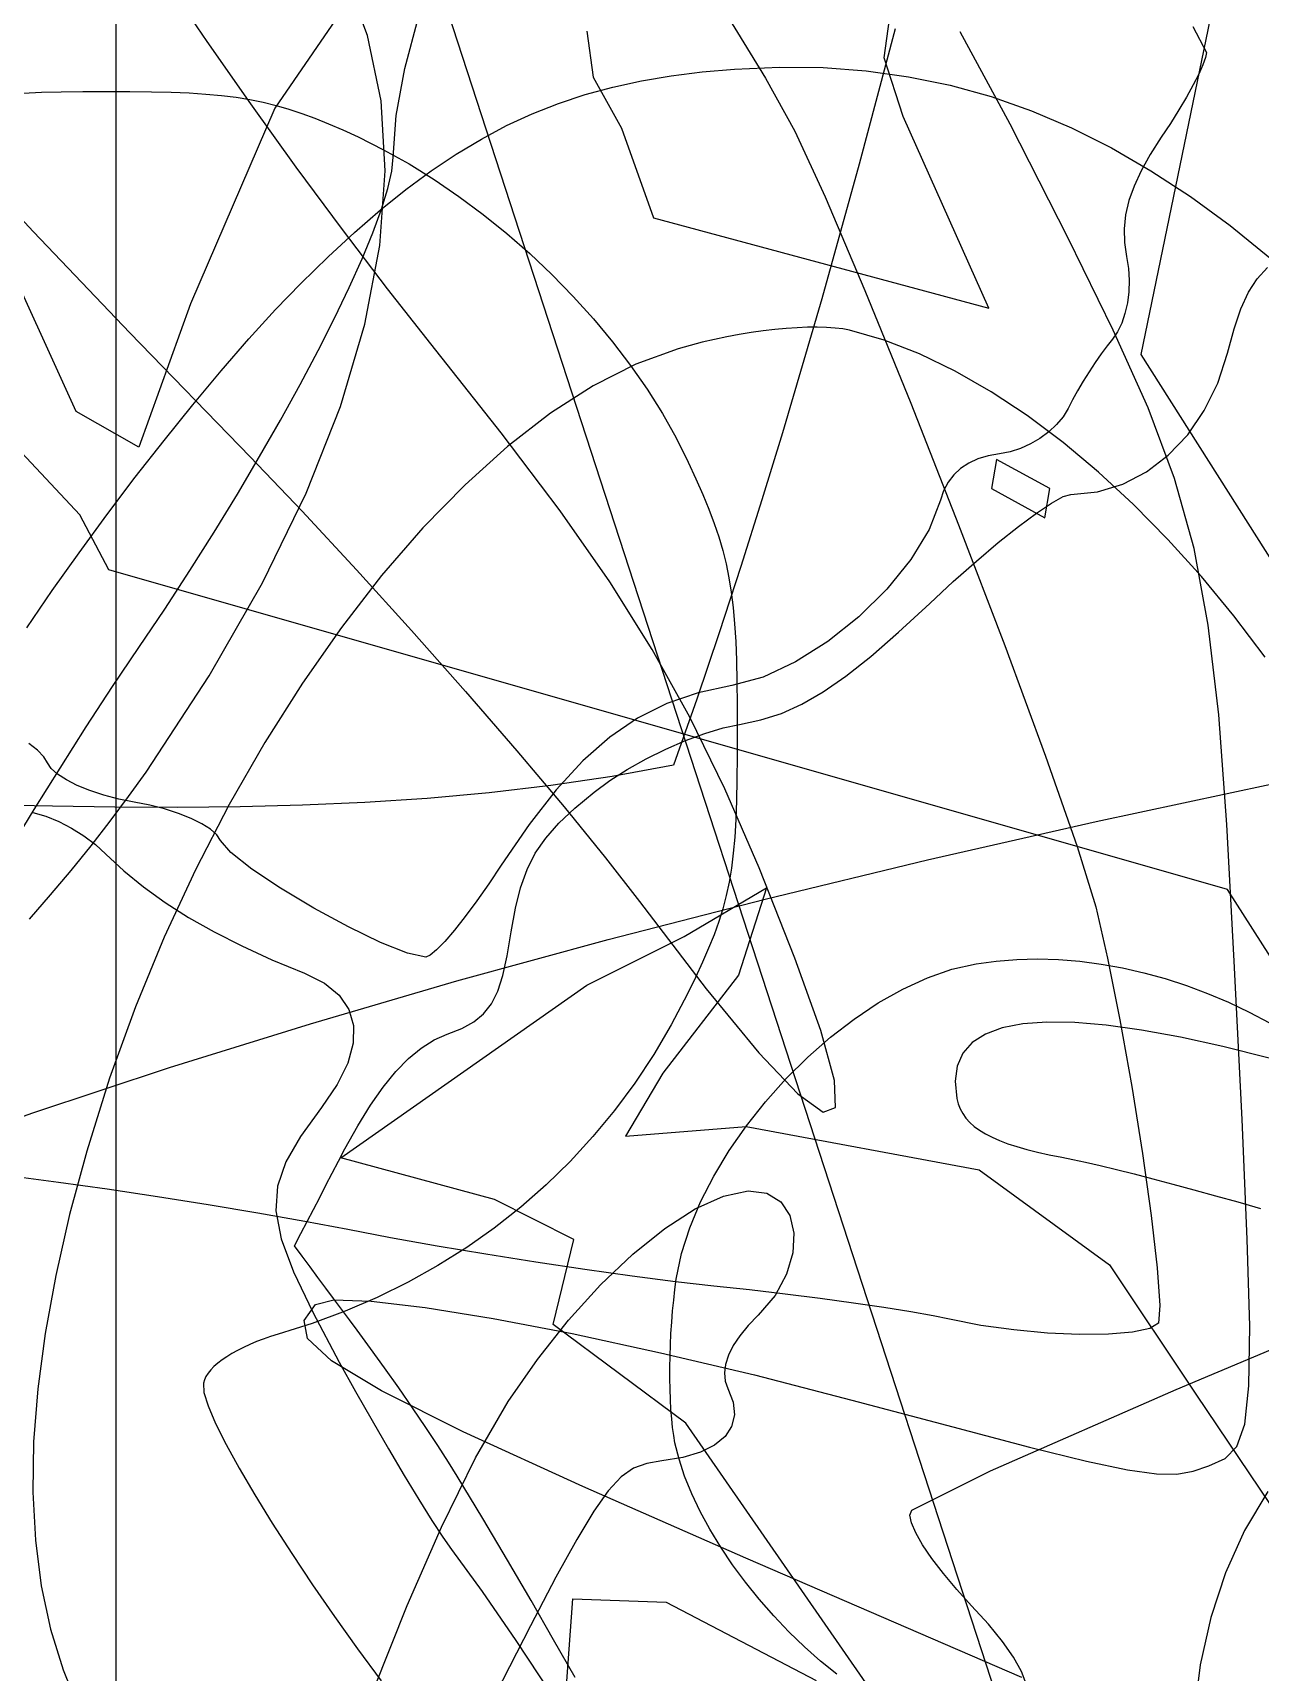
# Model space of a CAD drawing. Extents: x -75 to 75, y -75 to 75.
# Drawn here: x -1.4 to 20.72, y 24.55 to 54.08 of the extents above; entities that cross this region are included whole.
import ezdxf

# ---------------------------------------------------------------- set-up
doc = ezdxf.new("R2010")
doc.units = 0
for name, color, linetype in [('butterfly', 7, 'CONTINUOUS'), ('cat', 7, 'CONTINUOUS'), ('crosshair', 7, 'CONTINUOUS'), ('crown', 7, 'CONTINUOUS'), ('darth', 7, 'CONTINUOUS'), ('heart', 7, 'CONTINUOUS'), ('hellokitty', 7, 'CONTINUOUS'), ('ironman', 7, 'CONTINUOUS'), ('mushroom', 7, 'CONTINUOUS'), ('nes', 7, 'CONTINUOUS'), ('skullbones', 7, 'CONTINUOUS'), ('star', 7, 'CONTINUOUS'), ('thundercats', 7, 'CONTINUOUS'), ('wolf', 7, 'CONTINUOUS')]:
    doc.layers.add(name, color=color, linetype=linetype)

msp = doc.modelspace()

# ---------------------------------------------------------------- linework, layer by layer
at = {"layer": 'butterfly', "color": 7}
for p, q in [((10.539624, 32.891674), (11.046021, 33.122949)), ((11.046021, 33.122949), (11.495606, 33.219229)), ((11.495606, 33.219229), (11.8316, 33.176853)), ((11.8316, 33.176853), (12.08153, 33.02081)), ((9.991816, 32.538907), (10.539624, 32.891674)), ((12.08153, 33.02081), (12.24359, 32.77395)), ((9.418001, 32.078168), (9.991816, 32.538907)), ((12.24359, 32.77395), (12.315975, 32.459137)), ((12.315975, 32.459137), (12.296879, 32.099227)), ((8.833578, 31.522961), (9.418001, 32.078168)), ((12.296879, 32.099227), (12.184497, 31.717087)), ((12.184497, 31.717087), (11.977023, 31.335571)), ((8.253951, 30.886798), (8.833578, 31.522961)), ((11.977023, 31.335571), (11.672652, 30.977538)), ((7.694522, 30.18319), (8.253951, 30.886798)), ((11.4924, 30.791342), (11.343058, 30.608403)), ((11.672652, 30.977538), (11.4924, 30.791342)), ((11.225212, 30.430137), (11.139447, 30.257964)), ((11.343058, 30.608403), (11.225212, 30.430137)), ((7.170694, 29.425643), (7.694522, 30.18319)), ((11.139447, 30.257964), (11.086347, 30.093305)), ((11.086347, 30.093305), (11.066499, 29.937575)), ((11.066499, 29.937575), (11.080486, 29.792196)), ((11.080486, 29.792196), (11.128892, 29.658587)), ((11.128892, 29.658587), (11.224508, 29.410144)), ((6.582328, 28.40703), (7.170694, 29.425643)), ((11.224508, 29.410144), (11.246199, 29.181654)), ((11.196008, 28.975349), (11.075976, 28.793465)), ((11.246199, 29.181654), (11.196008, 28.975349)), ((11.075976, 28.793465), (10.888144, 28.638243)), ((5.965812, 27.158453), (6.582328, 28.40703)), ((9.938264, 28.354878), (9.667484, 28.3097)), ((10.317247, 28.416713), (9.938264, 28.354878)), ((10.634554, 28.511912), (10.317247, 28.416713)), ((10.888144, 28.638243), (10.634554, 28.511912)), ((9.203774, 28.064641), (8.971032, 27.814834)), ((9.429289, 28.221274), (9.203774, 28.064641)), ((9.667484, 28.3097), (9.429289, 28.221274)), ((8.971032, 27.814834), (8.711157, 27.446901)), ((8.711157, 27.446901), (8.404244, 26.935873)), ((5.346643, 25.747596), (5.965812, 27.158453)), ((8.404244, 26.935873), (8.030384, 26.256787)), ((8.030384, 26.256787), (7.569673, 25.384687)), ((4.750313, 24.242141), (5.346643, 25.747596)), ((7.569673, 25.384687), (6.80181, 23.881227))]:
    msp.add_line(p, q, dxfattribs=at)
at = {"layer": 'cat', "color": 7}
for p, q in [((5.30421, 53.433559), (5.551265, 54.363098)), ((5.149541, 52.588462), (5.30421, 53.433559)), ((5.094302, 51.84125), (5.149541, 52.588462)), ((5.069607, 51.586711), (5.094302, 51.84125)), ((4.999089, 51.271334), (5.069607, 51.586711)), ((4.885031, 50.899684), (4.999089, 51.271334)), ((4.729846, 50.47626), (4.885031, 50.899684)), ((4.53586, 50.005607), (4.729846, 50.47626)), ((4.305432, 49.492258), (4.53586, 50.005607)), ((4.040916, 48.940737), (4.305432, 49.492258)), ((3.744642, 48.355572), (4.040916, 48.940737)), ((3.418977, 47.74129), (3.744642, 48.355572)), ((3.066264, 47.102423), (3.418977, 47.74129)), ((2.688846, 46.443513), (3.066264, 47.102423)), ((2.289078, 45.769059), (2.688846, 46.443513)), ((1.869309, 45.083628), (2.289078, 45.769059)), ((1.431882, 44.391724), (1.869309, 45.083628)), ((0.979149, 43.697878), (1.431882, 44.391724)), ((0.513463, 43.006631), (0.979149, 43.697878)), ((0.040018, 42.303294), (0.513463, 43.006631)), ((-0.434863, 41.576077), (0.040018, 42.303294)), ((-0.907196, 40.833867), (-0.434863, 41.576077)), ((-1.37297, 40.085549), (-0.907196, 40.833867)), ((-1.828203, 39.340008), (-1.37297, 40.085549))]:
    msp.add_line(p, q, dxfattribs=at)
at = {"layer": 'crosshair', "color": 7}
msp.add_open_spline([(0.09992, 74.90009), (0.09992, 24.966696), (0.09992, -24.966701), (0.09992, -74.900096)], degree=3, dxfattribs=at)
at = {"layer": 'crown', "color": 7}
for p, q in [((-1.568859, 52.991456), (-1.240542, 53.006244)), ((-1.240542, 53.006244), (-0.883785, 53.016009)), ((-0.883785, 53.016009), (-0.494685, 53.021512)), ((-0.494685, 53.021512), (-0.069345, 53.023488)), ((-0.069345, 53.023488), (0.353577, 53.022359)), ((0.353577, 53.022359), (0.740577, 53.017702)), ((0.740577, 53.017702), (1.095363, 53.008812)), ((1.095363, 53.008812), (1.421641, 52.995012)), ((1.421641, 52.995012), (1.72312, 52.975623)), ((1.72312, 52.975623), (2.003506, 52.949997)), ((2.003506, 52.949997), (2.266508, 52.917465)), ((2.266508, 52.917465), (2.515832, 52.877347)), ((2.515832, 52.877347), (2.755185, 52.828975)), ((2.755185, 52.828975), (2.988275, 52.771672)), ((2.988275, 52.771672), (3.21881, 52.704769)), ((3.21881, 52.704769), (3.450497, 52.627601)), ((3.450497, 52.627601), (3.687043, 52.539488)), ((3.687043, 52.539488), (3.932156, 52.439762)), ((3.932156, 52.439762), (4.189543, 52.327754)), ((4.189543, 52.327754), (4.462911, 52.202794)), ((4.462911, 52.202794), (4.924617, 51.973266)), ((4.924617, 51.973266), (5.382896, 51.717129)), ((5.382896, 51.717129), (5.835918, 51.436185)), ((5.835918, 51.436185), (6.281855, 51.132235)), ((6.281855, 51.132235), (6.718876, 50.807078)), ((6.718876, 50.807078), (7.145154, 50.462513)), ((7.145154, 50.462513), (7.55886, 50.100337)), ((7.55886, 50.100337), (7.958164, 49.722354)), ((7.958164, 49.722354), (8.341238, 49.330364)), ((8.341238, 49.330364), (8.706252, 48.926166)), ((8.706252, 48.926166), (9.051379, 48.511559)), ((9.051379, 48.511559), (9.374788, 48.088344)), ((9.374788, 48.088344), (9.674652, 47.658319)), ((9.674652, 47.658319), (9.94914, 47.223285)), ((9.94914, 47.223285), (10.196425, 46.785045)), ((10.196425, 46.785045), (10.414676, 46.345396)), ((10.414676, 46.345396), (10.552539, 46.042349)), ((10.552539, 46.042349), (10.675528, 45.760516)), ((10.675528, 45.760516), (10.784469, 45.495388)), ((10.784469, 45.495388), (10.880186, 45.242452)), ((10.880186, 45.242452), (10.963505, 44.997187)), ((10.963505, 44.997187), (11.035251, 44.755088)), ((11.035251, 44.755088), (11.096248, 44.51164)), ((11.096248, 44.51164), (11.147321, 44.262328)), ((11.147321, 44.262328), (11.189297, 44.002641)), ((11.189297, 44.002641), (11.222999, 43.728067)), ((11.222999, 43.728067), (11.249254, 43.434087)), ((11.249254, 43.434087), (11.268885, 43.116195)), ((11.268885, 43.116195), (11.282717, 42.769877)), ((11.282717, 42.769877), (11.291573, 42.390616)), ((11.291573, 42.390616), (11.296283, 41.973904)), ((11.296283, 41.973904), (11.297666, 41.515222)), ((11.297666, 41.515222), (11.296368, 41.050876)), ((11.296368, 41.050876), (11.291923, 40.630816)), ((11.291923, 40.630816), (11.283428, 40.250344)), ((11.283428, 40.250344), (11.27, 39.904763)), ((11.27, 39.904763), (11.250747, 39.58938)), ((11.250747, 39.58938), (11.224785, 39.299495)), ((11.224785, 39.299495), (11.191225, 39.030416)), ((11.191225, 39.030416), (11.149178, 38.777446)), ((11.149178, 38.777446), (11.097759, 38.535887)), ((11.097759, 38.535887), (11.036079, 38.301049)), ((11.036079, 38.301049), (10.96325, 38.06823)), ((10.878386, 37.832736), (10.780598, 37.589872)), ((10.96325, 38.06823), (10.878386, 37.832736)), ((10.780598, 37.589872), (10.669, 37.334941)), ((10.669, 37.334941), (10.542703, 37.063251)), ((10.542703, 37.063251), (10.400821, 36.770098)), ((10.400821, 36.770098), (10.108684, 36.211324)), ((10.108684, 36.211324), (9.791731, 35.674049)), ((9.791731, 35.674049), (9.450447, 35.158672)), ((9.450447, 35.158672), (9.08532, 34.665601)), ((9.08532, 34.665601), (8.696835, 34.195238)), ((8.696835, 34.195238), (8.285481, 33.747992)), ((8.285481, 33.747992), (7.851744, 33.324267)), ((7.851744, 33.324267), (7.396111, 32.924468)), ((7.396111, 32.924468), (6.919068, 32.548997)), ((6.919068, 32.548997), (6.421103, 32.198262)), ((6.421103, 32.198262), (5.902703, 31.872659)), ((5.902703, 31.872659), (5.364354, 31.572609)), ((5.364354, 31.572609), (4.806542, 31.298501)), ((4.229756, 31.050746), (3.634483, 30.82975)), ((4.806542, 31.298501), (4.229756, 31.050746)), ((3.634483, 30.82975), (3.021207, 30.635914)), ((2.51073, 30.451961), (2.397041, 30.399414)), ((2.630454, 30.502188), (2.51073, 30.451961)), ((2.75575, 30.549791), (2.630454, 30.502188)), ((2.886155, 30.594467), (2.75575, 30.549791)), ((3.021207, 30.635914), (2.886155, 30.594467)), ((2.011881, 30.172081), (1.935302, 30.112476)), ((2.096806, 30.23088), (2.011881, 30.172081)), ((2.189616, 30.288571), (2.096806, 30.23088)), ((2.289849, 30.344849), (2.189616, 30.288571)), ((2.397041, 30.399414), (2.289849, 30.344849)), ((1.721712, 29.872071), (1.693809, 29.812988)), ((1.760277, 29.931865), (1.721712, 29.872071)), ((1.809038, 29.992063), (1.760277, 29.931865)), ((1.867534, 30.052368), (1.809038, 29.992063)), ((1.935302, 30.112476), (1.867534, 30.052368)), ((1.693809, 29.812988), (1.677028, 29.75492)), ((1.677028, 29.75492), (1.687264, 29.58857)), ((1.687264, 29.58857), (1.76224, 29.343675)), ((1.76224, 29.343675), (1.896531, 29.028494)), ((1.896531, 29.028494), (2.084716, 28.651299)), ((2.084716, 28.651299), (2.32137, 28.220345)), ((2.32137, 28.220345), (2.601069, 27.743906)), ((2.601069, 27.743906), (2.918389, 27.230239)), ((2.918389, 27.230239), (3.267906, 26.687616)), ((3.267906, 26.687616), (3.644198, 26.124292)), ((3.644198, 26.124292), (4.04184, 25.548542)), ((4.04184, 25.548542), (4.455409, 24.968621)), ((4.455409, 24.968621), (4.879479, 24.3928))]:
    msp.add_line(p, q, dxfattribs=at)
at = {"layer": 'darth', "color": 7}
for p, q in [((1.744572, 53.91993), (1.01799, 54.98831)), ((11.136525, 54.347426), (11.804397, 53.263876)), ((16.215199, 52.432514), (15.311321, 54.096782)), ((2.53003, 52.799214), (1.744572, 53.91993)), ((11.804397, 53.263876), (12.33225, 52.30403)), ((3.350022, 51.660422), (2.53003, 52.799214)), ((12.33225, 52.30403), (12.878018, 51.125803)), ((17.260215, 50.378891), (16.215199, 52.432514)), ((-2.763059, 51.970915), (-1.386946, 50.495242)), ((4.180205, 50.537816), (3.350022, 51.660422)), ((12.878018, 51.125803), (13.597641, 49.435145)), ((4.996236, 49.465648), (4.180205, 50.537816)), ((-1.386946, 50.495242), (0.352935, 48.675637)), ((18.071429, 48.724778), (17.260215, 50.378891)), ((5.773773, 48.478186), (4.996236, 49.465648)), ((13.597641, 49.435145), (14.423108, 47.407158)), ((0.352935, 48.675637), (2.5169, 46.442393)), ((7.041579, 46.875068), (5.773773, 48.478186)), ((18.701375, 47.323519), (18.071429, 48.724778)), ((14.423108, 47.407158), (15.286408, 45.216939)), ((19.178244, 46.052455), (18.701375, 47.323519)), ((8.103367, 45.466522), (7.041579, 46.875068)), ((2.5169, 46.442393), (3.457573, 45.459038)), ((19.53023, 44.788921), (19.178244, 46.052455)), ((3.457573, 45.459038), (4.437622, 44.404771)), ((8.998213, 44.186636), (8.103367, 45.466522)), ((15.286408, 45.216939), (16.119529, 43.039592)), ((19.785525, 43.410254), (19.53023, 44.788921)), ((4.437622, 44.404771), (5.428271, 43.312458)), ((9.765199, 42.969499), (8.998213, 44.186636)), ((5.428271, 43.312458), (6.400741, 42.214958)), ((19.972322, 41.793792), (19.785525, 43.410254)), ((10.443403, 41.749204), (9.765199, 42.969499)), ((16.119529, 43.039592), (16.854461, 41.050213)), ((6.400741, 42.214958), (7.326255, 41.145135)), ((11.071905, 40.459838), (10.443403, 41.749204)), ((20.118813, 39.816873), (19.972322, 41.793792)), ((7.326255, 41.145135), (8.176033, 40.13585)), ((16.854461, 41.050213), (17.423193, 39.423902)), ((11.689784, 39.035488), (11.071905, 40.459838)), ((8.176033, 40.13585), (8.921299, 39.219962)), ((20.253191, 37.356833), (20.118813, 39.816873)), ((17.423193, 39.423902), (17.757713, 38.335757)), ((8.921299, 39.219962), (9.533274, 38.430338)), ((12.336118, 37.410246), (11.689784, 39.035488)), ((9.533274, 38.430338), (10.736921, 36.859856)), ((17.757713, 38.335757), (17.971282, 37.410043)), ((12.805578, 36.106969), (12.336118, 37.410246)), ((17.971282, 37.410043), (18.191317, 36.300814)), ((20.394002, 34.505911), (20.253191, 37.356833)), ((10.736921, 36.859856), (11.687206, 35.70513)), ((13.05037, 35.209009), (12.805578, 36.106969)), ((18.191317, 36.300814), (18.404249, 35.098146)), ((11.687206, 35.70513), (12.388912, 34.964424)), ((13.065711, 34.718103), (13.05037, 35.209009)), ((12.388912, 34.964424), (12.846819, 34.635996)), ((18.404249, 35.098146), (18.59651, 33.892112)), ((12.846819, 34.635996), (13.065711, 34.718103)), ((20.488499, 32.348164), (20.394002, 34.505911)), ((18.59651, 33.892112), (18.75453, 32.772785)), ((-0.932824, 33.370201), (-1.74272, 33.47532)), ((-0.060075, 33.247499), (-0.932824, 33.370201)), ((0.847878, 33.11148), (-0.060075, 33.247499)), ((1.763387, 32.966403), (0.847878, 33.11148)), ((2.658804, 32.816532), (1.763387, 32.966403)), ((3.506481, 32.666127), (2.658804, 32.816532)), ((4.278769, 32.519453), (3.506481, 32.666127)), ((5.048066, 32.37326), (4.278769, 32.519453)), ((18.75453, 32.772785), (18.864743, 31.830239)), ((5.887171, 32.224235), (5.048066, 32.37326)), ((6.769036, 32.076545), (5.887171, 32.224235)), ((20.531587, 30.781941), (20.488499, 32.348164)), ((7.666614, 31.93435), (6.769036, 32.076545)), ((8.552857, 31.801822), (7.666614, 31.93435)), ((9.40072, 31.683122), (8.552857, 31.801822)), ((10.183154, 31.582419), (9.40072, 31.683122)), ((18.864743, 31.830239), (18.913581, 31.154542)), ((10.873113, 31.503874), (10.183154, 31.582419)), ((11.515218, 31.433869), (10.873113, 31.503874)), ((12.160499, 31.357643), (11.515218, 31.433869)), ((12.791527, 31.277639), (12.160499, 31.357643)), ((3.493629, 30.880521), (3.699111, 31.173491)), ((3.699111, 31.173491), (4.025314, 31.25402)), ((4.025314, 31.25402), (4.69843, 31.233051)), ((4.69843, 31.233051), (5.670995, 31.119072)), ((5.670995, 31.119072), (6.895542, 30.920535)), ((13.390871, 31.196314), (12.791527, 31.277639)), ((13.941101, 31.116109), (13.390871, 31.196314)), ((14.424786, 31.039477), (13.941101, 31.116109)), ((14.824497, 30.968868), (14.424786, 31.039477)), ((18.913581, 31.154542), (18.887472, 30.835775)), ((3.553799, 30.559911), (3.493629, 30.880521)), ((6.895542, 30.920535), (8.324604, 30.645902)), ((15.122802, 30.906731), (14.824497, 30.968868)), ((15.683179, 30.79529), (15.122802, 30.906731)), ((16.28167, 30.711953), (15.683179, 30.79529)), ((18.729871, 30.737866), (18.419079, 30.671666)), ((18.887472, 30.835775), (18.729871, 30.737866)), ((20.518173, 29.705585), (20.531587, 30.781941)), ((3.982758, 30.156164), (3.553799, 30.559911)), ((8.324604, 30.645902), (9.910717, 30.303637)), ((16.886389, 30.65732), (16.28167, 30.711953)), ((17.465453, 30.632005), (16.886389, 30.65732)), ((17.986978, 30.636577), (17.465453, 30.632005)), ((18.419079, 30.671666), (17.986978, 30.636577)), ((4.883647, 29.613789), (3.982758, 30.156164)), ((9.910717, 30.303637), (11.606413, 29.902204)), ((11.606413, 29.902204), (13.364227, 29.450067)), ((6.359602, 28.877288), (4.883647, 29.613789)), ((20.443161, 29.017445), (20.518173, 29.705585)), ((13.364227, 29.450067), (15.180032, 28.9655)), ((15.180032, 28.9655), (16.566137, 28.602977)), ((20.301457, 28.615871), (20.443161, 29.017445)), ((8.513764, 27.891167), (6.359602, 28.877288)), ((16.566137, 28.602977), (17.592874, 28.349555)), ((19.797597, 28.265803), (20.087967, 28.399207)), ((20.087967, 28.399207), (20.301457, 28.615871)), ((17.592874, 28.349555), (18.330572, 28.192287)), ((18.330572, 28.192287), (18.849563, 28.118223)), ((18.849563, 28.118223), (19.220177, 28.114413)), ((19.220177, 28.114413), (19.512745, 28.167925)), ((19.512745, 28.167925), (19.797597, 28.265803)), ((11.44927, 26.599933), (8.513764, 27.891167)), ((15.26926, 24.948092), (11.44927, 26.599933)), ((16.423293, 24.454908), (15.26926, 24.948092))]:
    msp.add_line(p, q, dxfattribs=at)
at = {"layer": 'heart', "color": 7}
for p, q in [((9.939529, 62.895872), (2.963348, 52.718233)), ((-0.617346, 47.258997), (-3.933457, 54.535039)), ((2.963348, 52.718233), (1.446404, 49.199275)), ((1.446404, 49.199275), (0.511543, 46.615178)), ((0.511543, 46.615178), (-0.617346, 47.258997))]:
    msp.add_line(p, q, dxfattribs=at)
at = {"layer": 'hellokitty', "color": 7}
for p, q in [((11.245005, 53.425962), (12.055155, 53.461943)), ((12.055155, 53.461943), (12.847029, 53.451585)), ((12.847029, 53.451585), (13.622529, 53.394009)), ((9.055264, 53.099984), (9.569894, 53.212529)), ((9.569894, 53.212529), (10.104544, 53.303461)), ((10.104544, 53.303461), (10.66199, 53.374146)), ((10.66199, 53.374146), (11.245005, 53.425962)), ((13.622529, 53.394009), (14.383553, 53.288331)), ((14.383553, 53.288331), (15.132003, 53.133676)), ((8.074965, 52.804562), (8.557879, 52.964453)), ((8.557879, 52.964453), (9.055264, 53.099984)), ((15.132003, 53.133676), (15.869779, 52.929163)), ((15.869779, 52.929163), (16.598779, 52.673913)), ((7.141452, 52.406228), (7.603748, 52.618945)), ((7.603748, 52.618945), (8.074965, 52.804562)), ((16.598779, 52.673913), (17.320906, 52.367045)), ((6.685302, 52.165038), (7.141452, 52.406228)), ((17.320906, 52.367045), (18.038059, 52.00768)), ((6.232525, 51.894006), (6.685302, 52.165038)), ((18.038059, 52.00768), (18.752139, 51.594938)), ((5.780345, 51.59176), (6.232525, 51.894006)), ((5.325988, 51.256929), (5.780345, 51.59176)), ((18.752139, 51.594938), (19.465044, 51.127942)), ((4.866678, 50.888141), (5.325988, 51.256929)), ((19.465044, 51.127942), (20.178677, 50.605809)), ((4.399642, 50.484027), (4.866678, 50.888141)), ((20.178677, 50.605809), (20.894937, 50.027659)), ((3.922104, 50.043213), (4.399642, 50.484027)), ((3.431289, 49.564327), (3.922104, 50.043213)), ((2.97451, 49.091511), (3.431289, 49.564327)), ((2.493827, 48.564236), (2.97451, 49.091511)), ((11.972995, 48.732897), (11.762833, 48.707892)), ((12.176983, 48.752342), (11.972995, 48.732897)), ((12.373481, 48.766058), (12.176983, 48.752342)), ((12.561173, 48.773904), (12.373481, 48.766058)), ((12.738744, 48.77588), (12.561173, 48.773904)), ((12.904877, 48.77159), (12.738744, 48.77588)), ((13.058258, 48.761007), (12.904877, 48.77159)), ((13.19757, 48.743989), (13.058258, 48.761007)), ((13.321497, 48.720395), (13.19757, 48.743989)), ((1.995108, 47.990622), (2.493827, 48.564236)), ((10.445892, 48.448448), (10.229354, 48.388298)), ((10.665466, 48.504004), (10.445892, 48.448448)), ((10.886761, 48.554818), (10.665466, 48.504004)), ((11.108461, 48.600755), (10.886761, 48.554818)), ((11.32925, 48.641675), (11.108461, 48.600755)), ((11.547813, 48.677432), (11.32925, 48.641675)), ((11.762833, 48.707892), (11.547813, 48.677432)), ((13.946412, 48.541858), (13.321497, 48.720395)), ((14.582194, 48.295822), (13.946412, 48.541858)), ((10.229354, 48.388298), (9.470778, 48.111148)), ((15.22553, 47.985497), (14.582194, 48.295822)), ((1.484218, 47.378803), (1.995108, 47.990622)), ((9.470778, 48.111148), (8.703073, 47.721365)), ((15.87311, 47.614089), (15.22553, 47.985497)), ((8.703073, 47.721365), (7.930842, 47.22519)), ((16.521624, 47.18481), (15.87311, 47.614089)), ((0.967024, 46.736903), (1.484218, 47.378803)), ((7.930842, 47.22519), (7.158689, 46.628868)), ((17.167761, 46.700869), (16.521624, 47.18481)), ((0.449393, 46.073054), (0.967024, 46.736903)), ((17.80821, 46.165474), (17.167761, 46.700869)), ((7.158689, 46.628868), (6.391217, 45.938649)), ((-0.062811, 45.395382), (0.449393, 46.073054)), ((18.439661, 45.581835), (17.80821, 46.165474)), ((6.391217, 45.938649), (5.63303, 45.160774)), ((19.058803, 44.953163), (18.439661, 45.581835)), ((-0.56372, 44.712012), (-0.062811, 45.395382)), ((5.63303, 45.160774), (4.888731, 44.301489)), ((19.662326, 44.282665), (19.058803, 44.953163)), ((-1.047469, 44.031078), (-0.56372, 44.712012)), ((4.888731, 44.301489), (4.162923, 43.367037)), ((-1.50819, 43.360701), (-1.047469, 44.031078)), ((20.246918, 43.573553), (19.662326, 44.282665)), ((20.809269, 42.829034), (20.246918, 43.573553)), ((4.162923, 43.367037), (3.460212, 42.363664)), ((3.460212, 42.363664), (2.785198, 41.297614)), ((2.785198, 41.297614), (2.142487, 40.175132)), ((2.142487, 40.175132), (1.536682, 39.002465)), ((1.536682, 39.002465), (0.972386, 37.785856)), ((0.972386, 37.785856), (0.454203, 36.531547)), ((15.164889, 37.209103), (15.600203, 37.308395)), ((15.600203, 37.308395), (15.964008, 37.357363)), ((15.964008, 37.357363), (16.333706, 37.386147)), ((16.333706, 37.386147), (16.708362, 37.394981)), ((16.708362, 37.394981), (17.087037, 37.384115)), ((17.087037, 37.384115), (17.468797, 37.353756)), ((17.468797, 37.353756), (17.852703, 37.304156)), ((17.852703, 37.304156), (18.23782, 37.235545)), ((18.23782, 37.235545), (18.623211, 37.14816)), ((14.279646, 36.851779), (14.723326, 37.055448)), ((14.723326, 37.055448), (15.164889, 37.209103)), ((18.623211, 37.14816), (19.007939, 37.042237)), ((19.007939, 37.042237), (19.391068, 36.918011)), ((19.391068, 36.918011), (19.771661, 36.775717)), ((13.83798, 36.602436), (14.279646, 36.851779)), ((19.771661, 36.775717), (20.148781, 36.61559)), ((0.454203, 36.531547), (-0.013264, 35.245788)), ((13.40246, 36.311767), (13.83798, 36.602436)), ((20.148781, 36.61559), (20.521493, 36.437864)), ((20.521493, 36.437864), (20.888858, 36.242775)), ((12.977217, 35.984112), (13.40246, 36.311767)), ((12.566382, 35.623816), (12.977217, 35.984112)), ((12.174088, 35.235227), (12.566382, 35.623816)), ((-0.013264, 35.245788), (-0.425411, 33.934821)), ((11.804465, 34.822686), (12.174088, 35.235227)), ((11.461646, 34.390536), (11.804465, 34.822686)), ((11.149762, 33.943126), (11.461646, 34.390536)), ((-0.425411, 33.934821), (-0.734859, 32.790669)), ((10.872943, 33.484795), (11.149762, 33.943126)), ((10.635323, 33.01989), (10.872943, 33.484795)), ((-0.734859, 32.790669), (-0.9855, 31.695757)), ((10.441032, 32.552753), (10.635323, 33.01989)), ((10.294201, 32.08773), (10.441032, 32.552753)), ((10.198963, 31.629164), (10.294201, 32.08773)), ((-0.9855, 31.695757), (-1.177163, 30.649077)), ((10.173369, 31.444054), (10.198963, 31.629164)), ((10.150921, 31.251985), (10.173369, 31.444054)), ((10.115519, 30.853024), (10.131634, 31.054472)), ((10.131634, 31.054472), (10.150921, 31.251985)), ((10.10259, 30.649156), (10.115519, 30.853024)), ((-1.177163, 30.649077), (-1.309676, 29.649615)), ((10.08634, 30.240204), (10.092859, 30.444378)), ((10.092859, 30.444378), (10.10259, 30.649156)), ((10.083043, 30.038147), (10.08634, 30.240204)), ((10.082984, 29.839717), (10.083043, 30.038147)), ((10.086173, 29.646428), (10.082984, 29.839717)), ((-1.309676, 29.649615), (-1.382867, 28.696361)), ((10.092624, 29.459795), (10.086173, 29.646428)), ((10.10235, 29.281323), (10.092624, 29.459795)), ((10.11536, 29.112532), (10.10235, 29.281323)), ((10.131673, 28.95493), (10.11536, 29.112532)), ((10.151295, 28.810032), (10.131673, 28.95493)), ((-1.382867, 28.696361), (-1.396566, 27.788306)), ((10.174243, 28.679346), (10.151295, 28.810032)), ((10.247081, 28.383241), (10.174243, 28.679346)), ((10.348215, 28.077242), (10.247081, 28.383241)), ((10.475793, 27.763758), (10.348215, 28.077242)), ((-1.396566, 27.788306), (-1.350599, 26.924437)), ((10.627959, 27.4452), (10.475793, 27.763758)), ((20.855685, 27.802106), (20.440443, 27.097617)), ((10.802858, 27.123971), (10.627959, 27.4452)), ((-1.350599, 26.924437), (-1.244797, 26.103749)), ((10.998636, 26.802484), (10.802858, 27.123971)), ((20.440443, 27.097617), (20.097028, 26.340576)), ((11.213439, 26.483149), (10.998636, 26.802484)), ((11.445411, 26.168375), (11.213439, 26.483149)), ((20.097028, 26.340576), (19.828011, 25.53346)), ((-1.244797, 26.103749), (-1.078986, 25.325231)), ((11.692699, 25.860573), (11.445411, 26.168375)), ((11.953447, 25.562145), (11.692699, 25.860573)), ((12.225801, 25.275506), (11.953447, 25.562145)), ((19.828011, 25.53346), (19.63596, 24.678742)), ((-1.078986, 25.325231), (-0.852996, 24.587866)), ((12.507906, 25.003066), (12.225801, 25.275506)), ((12.797908, 24.747231), (12.507906, 25.003066)), ((-0.852996, 24.587866), (-0.566656, 23.89065)), ((13.093952, 24.51041), (12.797908, 24.747231)), ((19.63596, 24.678742), (19.523446, 23.778901))]:
    msp.add_line(p, q, dxfattribs=at)
at = {"layer": 'ironman', "color": 7}
for p, q in [((14.140063, 54.148897), (13.819841, 52.930614)), ((13.819841, 52.930614), (13.493424, 51.714033)), ((13.493424, 51.714033), (13.160032, 50.499428)), ((13.160032, 50.499428), (12.818889, 49.287077)), ((12.818889, 49.287077), (12.469214, 48.077258)), ((12.469214, 48.077258), (12.110228, 46.870247)), ((12.110228, 46.870247), (11.741154, 45.666321)), ((11.741154, 45.666321), (11.361213, 44.465759)), ((11.361213, 44.465759), (10.969625, 43.268832)), ((10.969625, 43.268832), (10.565611, 42.075822)), ((10.565611, 42.075822), (10.148395, 40.887007)), ((10.148395, 40.887007), (9.045387, 40.685156)), ((7.937102, 40.520067), (6.824158, 40.388594)), ((9.045387, 40.685156), (7.937102, 40.520067)), ((-1.044936, 40.145335), (-2.172881, 40.16955)), ((3.463557, 40.164425), (2.338164, 40.135965)), ((4.586767, 40.213921), (3.463557, 40.164425)), ((5.707173, 40.287595), (4.586767, 40.213921)), ((6.824158, 40.388594), (5.707173, 40.287595)), ((0.083298, 40.129559), (-1.044936, 40.145335)), ((1.211204, 40.125382), (0.083298, 40.129559)), ((2.338164, 40.135965), (1.211204, 40.125382))]:
    msp.add_line(p, q, dxfattribs=at)
at = {"layer": 'mushroom', "color": 7}
for p, q in [((4.636257, 54.031941), (4.222193, 55.122535)), ((4.880234, 52.853443), (4.636257, 54.031941)), ((4.953579, 51.59123), (4.880234, 52.853443)), ((4.855748, 50.249478), (4.953579, 51.59123)), ((4.586199, 48.832375), (4.855748, 50.249478)), ((4.144386, 47.344101), (4.586199, 48.832375)), ((3.529766, 45.788842), (4.144386, 47.344101)), ((2.741796, 44.170781), (3.529766, 45.788842)), ((1.779931, 42.494096), (2.741796, 44.170781)), ((0.643628, 40.762976), (1.779931, 42.494096)), ((0.329024, 40.321924), (0.643628, 40.762976)), ((-0.001947, 39.87826), (0.329024, 40.321924)), ((-0.347701, 39.43365), (-0.001947, 39.87826)), ((-0.706654, 38.989765), (-0.347701, 39.43365)), ((-1.077222, 38.548273), (-0.706654, 38.989765)), ((-1.45782, 38.11084), (-1.077222, 38.548273))]:
    msp.add_line(p, q, dxfattribs=at)
at = {"layer": 'nes', "color": 7}
for p, q in [((19.208537, 29.640493), (23.841758, 31.598097)), ((15.8601, 28.175351), (19.208537, 29.640493)), ((14.439884, 27.467123), (15.8601, 28.175351)), ((14.409377, 27.379385), (14.439884, 27.467123)), ((14.435051, 27.241029), (14.409377, 27.379385)), ((14.512471, 27.059128), (14.435051, 27.241029)), ((14.637205, 26.840744), (14.512471, 27.059128)), ((14.80482, 26.592951), (14.637205, 26.840744)), ((15.010885, 26.322813), (14.80482, 26.592951)), ((15.250967, 26.037402), (15.010885, 26.322813)), ((15.520633, 25.743783), (15.250967, 26.037402)), ((15.824884, 25.410547), (15.520633, 25.743783)), ((16.07631, 25.101649), (15.824884, 25.410547)), ((16.274126, 24.818721), (16.07631, 25.101649)), ((16.41755, 24.563389), (16.274126, 24.818721)), ((16.505796, 24.337289), (16.41755, 24.563389))]:
    msp.add_line(p, q, dxfattribs=at)
at = {"layer": 'skullbones', "color": 7}
for p, q in [((19.506675, 54.193496), (19.752735, 53.723063)), ((19.688415, 53.501476), (19.613031, 53.335022)), ((19.736098, 53.63291), (19.688415, 53.501476)), ((19.752735, 53.723063), (19.736098, 53.63291)), ((19.613031, 53.335022), (19.513287, 53.139806)), ((19.392527, 52.922091), (19.254096, 52.68814)), ((19.513287, 53.139806), (19.392527, 52.922091)), ((19.254096, 52.68814), (19.101336, 52.44421)), ((19.101336, 52.44421), (18.93759, 52.196565)), ((18.93759, 52.196565), (18.737197, 51.885032)), ((18.737197, 51.885032), (18.573964, 51.593456)), ((18.573964, 51.593456), (18.446773, 51.317999)), ((18.446773, 51.317999), (18.354503, 51.054813)), ((18.296037, 50.800051), (18.270256, 50.549869)), ((18.354503, 51.054813), (18.296037, 50.800051)), ((18.270256, 50.549869), (18.276039, 50.300422)), ((18.276039, 50.300422), (18.312268, 50.047866)), ((18.312268, 50.047866), (18.344616, 49.834887)), ((18.344616, 49.834887), (18.357319, 49.622258)), ((18.357319, 49.622258), (18.351017, 49.413699)), ((20.508604, 49.404623), (20.664975, 49.647263)), ((20.664975, 49.647263), (20.852737, 49.849064)), ((18.351017, 49.413699), (18.326351, 49.212937)), ((20.374054, 49.108786), (20.508604, 49.404623)), ((18.283959, 49.023688), (18.22448, 48.849678)), ((18.326351, 49.212937), (18.283959, 49.023688)), ((20.251756, 48.747392), (20.374054, 49.108786)), ((18.22448, 48.849678), (18.148555, 48.694625)), ((20.132138, 48.308079), (20.251756, 48.747392)), ((17.96015, 48.439891), (17.855988, 48.297544)), ((18.056823, 48.562252), (17.96015, 48.439891)), ((18.148555, 48.694625), (18.056823, 48.562252)), ((17.747618, 48.140341), (17.638318, 47.973415)), ((17.855988, 48.297544), (17.747618, 48.140341)), ((19.954675, 47.764429), (20.132138, 48.308079)), ((17.638318, 47.973415), (17.531367, 47.801897)), ((17.430044, 47.630918), (17.337627, 47.465612)), ((17.531367, 47.801897), (17.430044, 47.630918)), ((19.712736, 47.272265), (19.954675, 47.764429)), ((17.257395, 47.311107), (17.1675, 47.162909)), ((17.337627, 47.465612), (17.257395, 47.311107)), ((19.4135, 46.83806), (19.712736, 47.272265)), ((17.050285, 47.0219), (16.91025, 46.891061)), ((17.1675, 47.162909), (17.050285, 47.0219)), ((16.579737, 46.671851), (16.398266, 46.589453)), ((16.7519, 46.773383), (16.579737, 46.671851)), ((16.91025, 46.891061), (16.7519, 46.773383)), ((19.064148, 46.468287), (19.4135, 46.83806)), ((15.633827, 46.402721), (15.467968, 46.326871)), ((15.8198, 46.458556), (15.633827, 46.402721)), ((16.025408, 46.494003), (15.8198, 46.458556)), ((16.211988, 46.529173), (16.025408, 46.494003)), ((16.398266, 46.589453), (16.211988, 46.529173)), ((18.671858, 46.169416), (19.064148, 46.468287)), ((15.198502, 46.116621), (15.095852, 45.982963)), ((15.3227, 46.231378), (15.198502, 46.116621)), ((15.467968, 46.326871), (15.3227, 46.231378)), ((18.243811, 45.947925), (18.671858, 46.169416)), ((15.015227, 45.830786), (14.957105, 45.66046)), ((15.095852, 45.982963), (15.015227, 45.830786)), ((17.309162, 45.762963), (17.787185, 45.810283)), ((17.787185, 45.810283), (18.243811, 45.947925)), ((14.957105, 45.66046), (14.752123, 45.130875)), ((16.688862, 45.42665), (16.961038, 45.608124)), ((16.961038, 45.608124), (17.171284, 45.722913)), ((17.171284, 45.722913), (17.309162, 45.762963)), ((16.000469, 44.895829), (16.365193, 45.186535)), ((16.365193, 45.186535), (16.688862, 45.42665)), ((14.752123, 45.130875), (14.422667, 44.589833)), ((15.605128, 44.562581), (16.000469, 44.895829)), ((14.422667, 44.589833), (13.99316, 44.059054)), ((15.189607, 44.19484), (15.605128, 44.562581)), ((13.99316, 44.059054), (13.488026, 43.560258)), ((14.764345, 43.800655), (15.189607, 44.19484)), ((14.202427, 43.279777), (14.764345, 43.800655)), ((13.488026, 43.560258), (12.931688, 43.115159)), ((13.703732, 42.845801), (14.202427, 43.279777)), ((12.931688, 43.115159), (12.34857, 42.745479)), ((13.255758, 42.490771), (13.703732, 42.845801)), ((12.34857, 42.745479), (11.763095, 42.472935)), ((11.199687, 42.319242), (10.59164, 42.189154)), ((11.763095, 42.472935), (11.199687, 42.319242)), ((12.846002, 42.206734), (13.255758, 42.490771)), ((10.029155, 41.996456), (9.502095, 41.733253)), ((10.59164, 42.189154), (10.029155, 41.996456)), ((12.091137, 41.819816), (12.461962, 41.985732)), ((12.461962, 41.985732), (12.846002, 42.206734)), ((9.502095, 41.733253), (9.000322, 41.391657)), ((11.339117, 41.621414), (11.721022, 41.701026)), ((11.721022, 41.701026), (12.091137, 41.819816)), ((9.000322, 41.391657), (8.513698, 40.963771)), ((10.36524, 41.328673), (10.712583, 41.458148)), ((10.712583, 41.458148), (11.040793, 41.557394)), ((11.040793, 41.557394), (11.339117, 41.621414)), ((-1.311953, 41.15367), (-1.467795, 41.274173)), ((-1.198306, 41.03817), (-1.311953, 41.15367)), ((9.656159, 40.999037), (10.009515, 41.17397)), ((10.009515, 41.17397), (10.36524, 41.328673)), ((-1.133119, 40.93133), (-1.198306, 41.03817)), ((-1.067199, 40.828191), (-1.133119, 40.93133)), ((-0.95145, 40.723295), (-1.067199, 40.828191)), ((8.513698, 40.963771), (8.032085, 40.441705)), ((8.999559, 40.608464), (9.315923, 40.808868)), ((9.315923, 40.808868), (9.656159, 40.999037)), ((-0.792286, 40.619561), (-0.95145, 40.723295)), ((-0.596118, 40.519906), (-0.792286, 40.619561)), ((-0.36936, 40.427241), (-0.596118, 40.519906)), ((8.717819, 40.402826), (8.999559, 40.608464)), ((-0.118424, 40.344485), (-0.36936, 40.427241)), ((0.150278, 40.274553), (-0.118424, 40.344485)), ((0.430332, 40.220361), (0.150278, 40.274553)), ((0.710209, 40.166631), (0.430332, 40.220361)), ((0.978401, 40.098026), (0.710209, 40.166631)), ((8.032085, 40.441705), (7.545346, 39.817565)), ((8.368398, 40.112837), (8.717819, 40.402826)), ((-1.399794, 40.036284), (-1.165439, 39.96607)), ((-1.165439, 39.96607), (-0.930981, 39.871227)), ((-0.930981, 39.871227), (-0.700789, 39.753749)), ((1.228533, 40.017367), (0.978401, 40.098026)), ((1.454226, 39.927479), (1.228533, 40.017367)), ((1.649104, 39.831182), (1.454226, 39.927479)), ((8.080176, 39.840448), (8.368398, 40.112837)), ((-0.700789, 39.753749), (-0.479229, 39.615641)), ((-0.479229, 39.615641), (-0.270669, 39.458889)), ((1.80679, 39.731301), (1.649104, 39.831182)), ((1.920907, 39.630658), (1.80679, 39.731301)), ((1.985078, 39.532077), (1.920907, 39.630658)), ((7.545346, 39.817565), (7.043342, 39.08346)), ((7.657992, 39.298914), (7.845819, 39.573268)), ((7.845819, 39.573268), (8.080176, 39.840448)), ((-0.270669, 39.458889), (-0.079476, 39.285494)), ((-0.079476, 39.285494), (0.244954, 38.982266)), ((2.167895, 39.3139), (1.985078, 39.532077)), ((2.548846, 39.015529), (2.167895, 39.3139)), ((7.509361, 39.004996), (7.657992, 39.298914)), ((0.244954, 38.982266), (0.599477, 38.692006)), ((3.068764, 38.670648), (2.548846, 39.015529)), ((7.043342, 39.08346), (6.82191, 38.750816)), ((7.392593, 38.679128), (7.509361, 39.004996)), ((0.599477, 38.692006), (0.986594, 38.413219)), ((6.82191, 38.750816), (6.603956, 38.440487)), ((0.986594, 38.413219), (1.408806, 38.144402)), ((3.66848, 38.312939), (3.068764, 38.670648)), ((6.603956, 38.440487), (6.395064, 38.159267)), ((7.300353, 38.308923), (7.392593, 38.679128)), ((1.408806, 38.144402), (1.868615, 37.884055)), ((4.288826, 37.97609), (3.66848, 38.312939)), ((6.395064, 38.159267), (6.200816, 37.913948)), ((7.225306, 37.881995), (7.300353, 38.308923)), ((1.868615, 37.884055), (2.368521, 37.630676)), ((4.870634, 37.693781), (4.288826, 37.97609)), ((6.200816, 37.913948), (6.026799, 37.711321)), ((7.152815, 37.449847), (7.225306, 37.881995)), ((2.368521, 37.630676), (2.911027, 37.382766)), ((5.354736, 37.499694), (4.870634, 37.693781)), ((5.878595, 37.558178), (5.761789, 37.461311)), ((6.026799, 37.711321), (5.878595, 37.558178)), ((2.911027, 37.382766), (3.498634, 37.138824)), ((5.681964, 37.427512), (5.354736, 37.499694)), ((5.761789, 37.461311), (5.681964, 37.427512)), ((7.073397, 37.097123), (7.152815, 37.449847)), ((3.498634, 37.138824), (3.856564, 36.959278)), ((3.856564, 36.959278), (4.123563, 36.741729)), ((6.980222, 36.812931), (7.073397, 37.097123)), ((4.123563, 36.741729), (4.299444, 36.48767)), ((6.866465, 36.586397), (6.980222, 36.812931)), ((4.299444, 36.48767), (4.384016, 36.19859)), ((6.549887, 36.262764), (6.725295, 36.406636)), ((6.725295, 36.406636), (6.866465, 36.586397)), ((4.384016, 36.19859), (4.377093, 35.87597)), ((5.834862, 35.935855), (6.069041, 36.039163)), ((6.069041, 36.039163), (6.333412, 36.143901)), ((6.333412, 36.143901), (6.549887, 36.262764)), ((4.377093, 35.87597), (4.278484, 35.521307)), ((5.373243, 35.600025), (5.603148, 35.789718)), ((5.603148, 35.789718), (5.834862, 35.935855)), ((4.278484, 35.521307), (4.087999, 35.136082)), ((5.144495, 35.366037), (5.373243, 35.600025)), ((4.916251, 35.087021), (5.144495, 35.366037)), ((4.087999, 35.136082), (3.805452, 34.721786)), ((4.687856, 34.762245), (4.916251, 35.087021)), ((3.805452, 34.721786), (3.425564, 34.198334)), ((4.458656, 34.390976), (4.687856, 34.762245)), ((4.228, 33.972477), (4.458656, 34.390976)), ((3.425564, 34.198334), (3.160179, 33.738955)), ((4.113926, 33.754599), (4.228, 33.972477)), ((3.160179, 33.738955), (3.012031, 33.304432)), ((3.999852, 33.536721), (4.113926, 33.754599)), ((3.885778, 33.318842), (3.999852, 33.536721)), ((3.012031, 33.304432), (2.983854, 32.855552)), ((3.65763, 32.883088), (3.771704, 33.100967)), ((3.771704, 33.100967), (3.885778, 33.318842)), ((2.983854, 32.855552), (3.078386, 32.353098)), ((3.543557, 32.66521), (3.65763, 32.883088)), ((3.429483, 32.447332), (3.543557, 32.66521)), ((3.078386, 32.353098), (3.298362, 31.757854)), ((3.315409, 32.229453), (3.429483, 32.447332)), ((3.457102, 32.039086), (3.315409, 32.229453)), ((3.598795, 31.848716), (3.457102, 32.039086)), ((3.298362, 31.757854), (3.646515, 31.03061)), ((3.740488, 31.658348), (3.598795, 31.848716)), ((3.882181, 31.467981), (3.740488, 31.658348)), ((4.023873, 31.277611), (3.882181, 31.467981)), ((3.646515, 31.03061), (4.125582, 30.132147)), ((4.165566, 31.087243), (4.023873, 31.277611)), ((4.307259, 30.896873), (4.165566, 31.087243)), ((4.448952, 30.706506), (4.307259, 30.896873)), ((4.690267, 30.378073), (4.448952, 30.706506)), ((4.125582, 30.132147), (4.417668, 29.604812)), ((4.941702, 30.028171), (4.690267, 30.378073)), ((5.195875, 29.667567), (4.941702, 30.028171)), ((4.417668, 29.604812), (4.715174, 29.079969)), ((5.445399, 29.307031), (5.195875, 29.667567)), ((5.682891, 28.957332), (5.445399, 29.307031)), ((4.715174, 29.079969), (5.009801, 28.571452)), ((5.900966, 28.62924), (5.682891, 28.957332)), ((5.009801, 28.571452), (5.293249, 28.093103)), ((6.092241, 28.333519), (5.900966, 28.62924)), ((5.293249, 28.093103), (5.557217, 27.65876)), ((6.24933, 28.080945), (6.092241, 28.333519)), ((6.709759, 27.315056), (6.24933, 28.080945)), ((5.557217, 27.65876), (5.793404, 27.282261)), ((5.793404, 27.282261), (5.993512, 26.977447)), ((7.153716, 26.567328), (6.709759, 27.315056)), ((5.993512, 26.977447), (6.149239, 26.758155)), ((6.149239, 26.758155), (6.702386, 26.000371)), ((7.580223, 25.839465), (7.153716, 26.567328)), ((6.702386, 26.000371), (7.306937, 25.119635)), ((7.988303, 25.133176), (7.580223, 25.839465)), ((7.306937, 25.119635), (7.934487, 24.161987)), ((8.376978, 24.450159), (7.988303, 25.133176))]:
    msp.add_line(p, q, dxfattribs=at)
at = {"layer": 'star', "color": 7}
msp.add_line((-0.578486, 74.904171), (17.871219, 18.275577), dxfattribs=at)
at = {"layer": 'thundercats', "color": 7}
for p, q in [((17.763569, 39.871131), (20.912309, 40.544064)), ((14.726652, 39.181306), (17.763569, 39.871131)), ((11.797096, 38.473414), (14.726652, 39.181306)), ((8.97044, 37.746263), (11.797096, 38.473414)), ((6.242222, 36.99867), (8.97044, 37.746263)), ((3.607981, 36.229454), (6.242222, 36.99867)), ((1.063255, 35.437425), (3.607981, 36.229454)), ((15.769007, 36.042555), (15.532743, 35.890414)), ((16.071817, 36.154687), (15.769007, 36.042555)), ((16.441107, 36.226815), (16.071817, 36.154687)), ((16.876815, 36.258929), (16.441107, 36.226815)), ((17.378876, 36.251027), (16.876815, 36.258929)), ((17.947229, 36.203117), (17.378876, 36.251027)), ((18.581809, 36.11519), (17.947229, 36.203117)), ((19.282552, 35.987248), (18.581809, 36.11519)), ((15.532743, 35.890414), (15.363085, 35.698266)), ((20.049396, 35.819289), (19.282552, 35.987248)), ((20.882278, 35.611308), (20.049396, 35.819289)), ((-1.396416, 34.621405), (1.063255, 35.437425)), ((15.260099, 35.466119), (15.223847, 35.193966)), ((15.363085, 35.698266), (15.260099, 35.466119)), ((15.223847, 35.193966), (15.254393, 34.881814)), ((15.254393, 34.881814), (15.278481, 34.786449)), ((-3.775494, 33.780205), (-1.396416, 34.621405)), ((15.278481, 34.786449), (15.313298, 34.696002)), ((15.313298, 34.696002), (15.35923, 34.610263)), ((15.35923, 34.610263), (15.416663, 34.529011)), ((15.416663, 34.529011), (15.485985, 34.452032)), ((15.485985, 34.452032), (15.567581, 34.379109)), ((15.567581, 34.379109), (15.66184, 34.310029)), ((15.66184, 34.310029), (15.769147, 34.244571)), ((15.769147, 34.244571), (15.88989, 34.182518)), ((15.88989, 34.182518), (16.024455, 34.123661)), ((16.024455, 34.123661), (16.17323, 34.067778)), ((16.17323, 34.067778), (16.336599, 34.014653)), ((16.336599, 34.014653), (16.514952, 33.96407)), ((16.514952, 33.96407), (16.708673, 33.915816)), ((16.708673, 33.915816), (16.918151, 33.86967)), ((16.918151, 33.86967), (17.143771, 33.825417)), ((17.143771, 33.825417), (17.342094, 33.786061)), ((17.342094, 33.786061), (17.574525, 33.735414)), ((17.574525, 33.735414), (17.83817, 33.67427)), ((17.83817, 33.67427), (18.130134, 33.603418)), ((18.130134, 33.603418), (18.447523, 33.523651)), ((18.447523, 33.523651), (18.787443, 33.435753)), ((18.787443, 33.435753), (19.147, 33.34052)), ((19.147, 33.34052), (19.523299, 33.238742)), ((19.523299, 33.238742), (19.913446, 33.131207)), ((19.913446, 33.131207), (20.314546, 33.018705)), ((20.314546, 33.018705), (20.723705, 32.902031))]:
    msp.add_line(p, q, dxfattribs=at)
at = {"layer": 'wolf', "color": 7}
for p, q in [((13.945271, 53.629839), (14.336207, 56.506979)), ((20.131618, 55.868364), (18.567794, 48.282462)), ((8.588324, 54.110879), (8.700846, 53.279175)), ((14.288506, 52.573736), (13.945271, 53.629839)), ((8.700846, 53.279175), (9.210615, 52.358496)), ((15.832521, 49.119355), (14.288506, 52.573736)), ((9.210615, 52.358496), (9.790488, 50.748432)), ((9.790488, 50.748432), (15.832521, 49.119355)), ((18.567794, 48.282462), (22.115711, 42.690407)), ((-0.552316, 45.39834), (-1.601238, 46.516502)), ((15.96635, 46.395318), (15.876843, 45.869039)), ((16.929405, 45.869039), (15.96635, 46.395318)), ((15.876843, 45.869039), (16.839899, 45.342759)), ((16.839899, 45.342759), (16.929405, 45.869039)), ((-0.026036, 44.402858), (-0.552316, 45.39834)), ((20.128186, 38.645945), (-0.026036, 44.402858)), ((10.338542, 37.799419), (11.823404, 38.676552)), ((11.823404, 38.676552), (11.321255, 37.102709)), ((23.539635, 33.309148), (20.128186, 38.645945)), ((8.58791, 36.922287), (10.338542, 37.799419)), ((4.154451, 33.815105), (8.58791, 36.922287)), ((11.321255, 37.102709), (9.955284, 35.337471)), ((9.955284, 35.337471), (9.285501, 34.202271)), ((9.285501, 34.202271), (11.460372, 34.376851)), ((11.460372, 34.376851), (15.655571, 33.595657)), ((6.919545, 33.062898), (4.154451, 33.815105)), ((15.655571, 33.595657), (18.00574, 31.886548)), ((8.34987, 32.343082), (6.919545, 33.062898)), ((7.982028, 30.810536), (8.34987, 32.343082)), ((18.00574, 31.886548), (19.560795, 29.554362)), ((10.371245, 29.030885), (7.982028, 30.810536)), ((19.560795, 29.554362), (21.099454, 27.273814)), ((17.987497, 18.049085), (10.371245, 29.030885)), ((8.225986, 24.38733), (8.333481, 25.8704)), ((8.333481, 25.8704), (10.016231, 25.812205)), ((10.016231, 25.812205), (12.71915, 24.400383))]:
    msp.add_line(p, q, dxfattribs=at)

doc.saveas('drawing.dxf')
